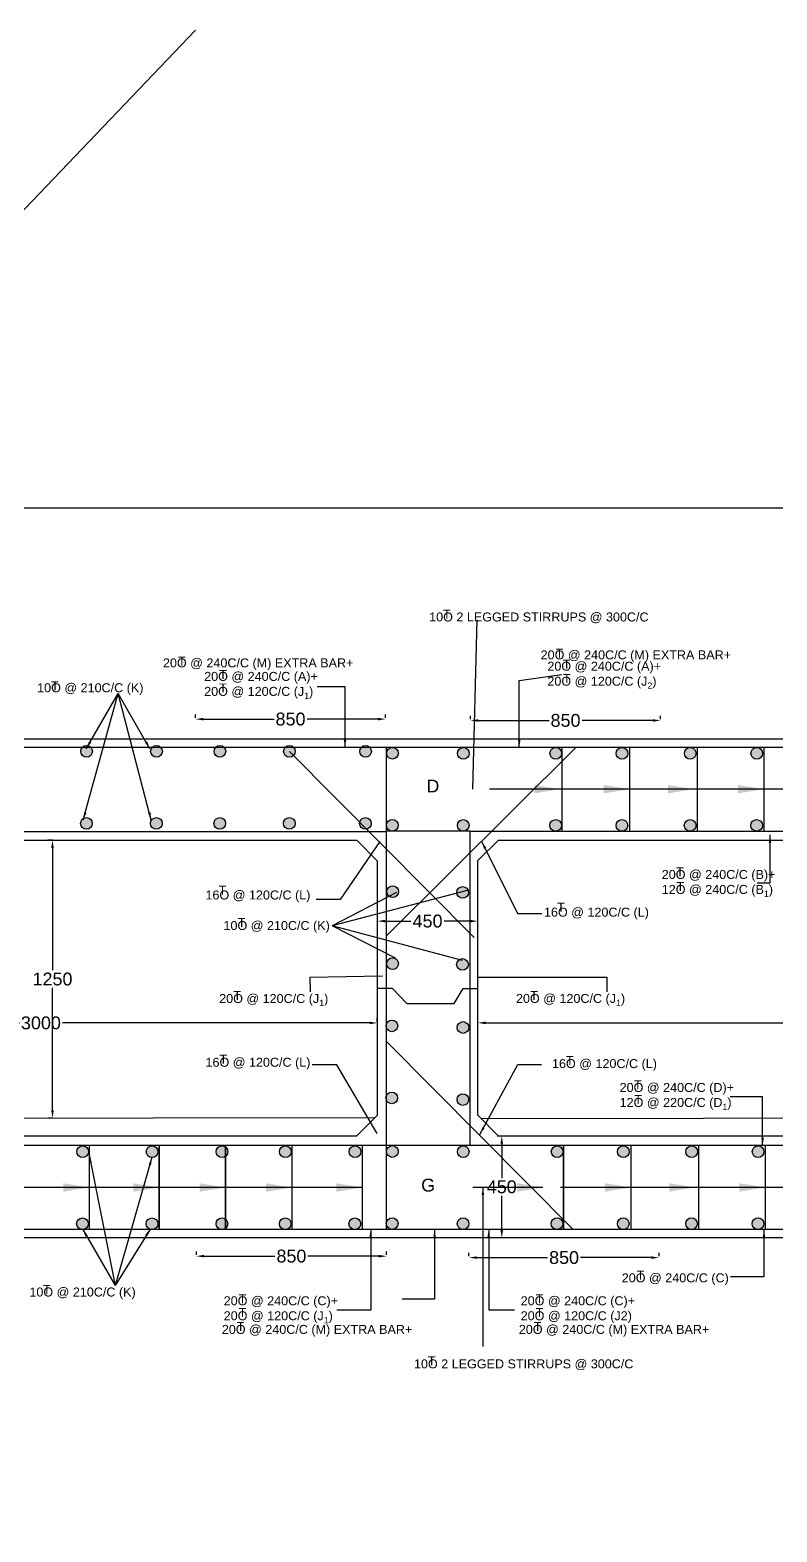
# Model space of a CAD drawing. Header units: metres. Extents: x 450 to 1759, y 456 to 572.
# Drawn here: x 1647 to 1676.1, y 513.3 to 571.8 of the extents above; entities that cross this region are included whole.
import ezdxf

# ---------------------------------------------------------------- set-up
doc = ezdxf.new("R2010")
doc.units = ezdxf.units.M
doc.header["$MEASUREMENT"] = 0
doc.layers.add('DIMENSION', color=255, linetype='Continuous')
doc.layers.add('DRAWING', color=7, linetype='Continuous')
doc.styles.get("Standard").update_dxf_attribs({"font": 'arial.ttf'})
doc.dimstyles.get("Standard").update_dxf_attribs({"dimtxt": 0.5, "dimasz": 0.3, "dimexe": 0.18, "dimexo": 0.0625, "dimgap": 0.09, "dimtad": 0, "dimtih": 1, "dimtoh": 1, "dimdec": 4, "dimzin": 0, "dimdsep": 46, "dimtxsty": 'Standard', "dimcen": 0.09, "dimadec": 0, "dimazin": 0, "dimtfac": 1, "dimtdec": 4, "dimtofl": 0, "dimtmove": 0, "dimatfit": 3, "dimfxl": 1, "dimtolj": 1, "dimtzin": 0, "dimarcsym": 0})

# ---------------------------------------------------------------- blocks, each defined once
blk = doc.blocks.new('*D71')
at = {"layer": 'Defpoints', "color": 0, "ltscale": 0.1, "transparency": 16777216}
for p in [(1664.451, 533.145), (1690.629, 533.145), (1690.629, 533.145)]:
    blk.add_point(p, dxfattribs=at)
at = {"layer": 'DIMENSION', "color": 0, "lineweight": -2, "ltscale": 0.1, "transparency": 16777216}
for p, q in [((1664.451, 533.207), (1664.451, 533.325)), ((1690.629, 533.207), (1690.629, 533.325)), ((1664.751, 533.145), (1676.704, 533.145)), ((1690.329, 533.145), (1678.376, 533.145))]:
    blk.add_line(p, q, dxfattribs=at)
at = {"layer": 'DIMENSION', "color": 0, "ltscale": 0.1, "transparency": 16777216}
for points in [[(1664.751, 533.195), (1664.751, 533.095), (1664.451, 533.145)], [(1690.329, 533.195), (1690.329, 533.095), (1690.629, 533.145)]]:
    blk.add_solid(points, dxfattribs=at)
at = {"layer": 'DIMENSION', "color": 0, "ltscale": 0.1, "transparency": 16777216, "insert": (1677.54, 533.145), "char_height": 0.5, "attachment_point": 5}
blk.add_mtext('\\A1;3000', dxfattribs=at)
blk = doc.blocks.new('*D70')
at = {"layer": 'Defpoints', "color": 0, "ltscale": 0.1, "transparency": 16777216}
for p in [(1664.165, 544.908), (1671.563, 544.917), (1671.563, 544.908)]:
    blk.add_point(p, dxfattribs=at)
at = {"layer": 'DIMENSION', "color": 0, "lineweight": -2, "ltscale": 0.1, "transparency": 16777216}
for p, q in [((1664.165, 544.971), (1664.165, 545.097)), ((1671.563, 544.971), (1671.563, 545.097)), ((1664.465, 544.917), (1667.222, 544.917)), ((1671.263, 544.917), (1668.506, 544.917))]:
    blk.add_line(p, q, dxfattribs=at)
at = {"layer": 'DIMENSION', "color": 0, "ltscale": 0.1, "transparency": 16777216}
for points in [[(1664.465, 544.967), (1664.465, 544.867), (1664.165, 544.917)], [(1671.263, 544.967), (1671.263, 544.867), (1671.563, 544.917)]]:
    blk.add_solid(points, dxfattribs=at)
at = {"layer": 'DIMENSION', "color": 0, "ltscale": 0.1, "transparency": 16777216, "insert": (1667.864, 544.917), "char_height": 0.5, "attachment_point": 5}
blk.add_mtext('\\A1;850', dxfattribs=at)
blk = doc.blocks.new('*D68')
at = {"layer": 'Defpoints', "color": 0, "ltscale": 0.1, "transparency": 16777216}
for p in [(1664.107, 523.998), (1671.506, 524.007), (1671.506, 523.998)]:
    blk.add_point(p, dxfattribs=at)
at = {"layer": 'DIMENSION', "color": 0, "lineweight": -2, "ltscale": 0.1, "transparency": 16777216}
for p, q in [((1664.107, 524.061), (1664.107, 524.187)), ((1664.407, 524.007), (1667.165, 524.007)), ((1671.206, 524.007), (1668.448, 524.007)), ((1671.506, 524.061), (1671.506, 524.187))]:
    blk.add_line(p, q, dxfattribs=at)
at = {"layer": 'DIMENSION', "color": 0, "ltscale": 0.1, "transparency": 16777216}
for points in [[(1664.407, 524.057), (1664.407, 523.957), (1664.107, 524.007)], [(1671.206, 524.057), (1671.206, 523.957), (1671.506, 524.007)]]:
    blk.add_solid(points, dxfattribs=at)
at = {"layer": 'DIMENSION', "color": 0, "ltscale": 0.1, "transparency": 16777216, "insert": (1667.806, 524.007), "char_height": 0.5, "attachment_point": 5}
blk.add_mtext('\\A1;850', dxfattribs=at)
blk = doc.blocks.new('*D83')
at = {"layer": 'Defpoints', "color": 0, "ltscale": 0.1, "transparency": 16777216}
for p in [(1634.36, 533.142), (1660.538, 533.142), (1660.538, 533.142)]:
    blk.add_point(p, dxfattribs=at)
at = {"layer": 'DIMENSION', "color": 0, "lineweight": -2, "ltscale": 0.1, "transparency": 16777216}
for p, q in [((1634.36, 533.204), (1634.36, 533.322)), ((1660.538, 533.204), (1660.538, 533.322)), ((1634.66, 533.142), (1646.614, 533.142)), ((1660.238, 533.142), (1648.285, 533.142))]:
    blk.add_line(p, q, dxfattribs=at)
at = {"layer": 'DIMENSION', "color": 0, "ltscale": 0.1, "transparency": 16777216}
for points in [[(1634.66, 533.192), (1634.66, 533.092), (1634.36, 533.142)], [(1660.238, 533.192), (1660.238, 533.092), (1660.538, 533.142)]]:
    blk.add_solid(points, dxfattribs=at)
at = {"layer": 'DIMENSION', "color": 0, "ltscale": 0.1, "transparency": 16777216, "insert": (1647.449, 533.142), "char_height": 0.5, "attachment_point": 5}
blk.add_mtext('\\A1;3000', dxfattribs=at)
blk = doc.blocks.new('*D84')
at = {"layer": 'Defpoints', "color": 0, "ltscale": 0.1, "transparency": 16777216}
for p in [(1647.963, 540.258), (1647.899, 529.44), (1647.976, 529.44)]:
    blk.add_point(p, dxfattribs=at)
at = {"layer": 'DIMENSION', "color": 0, "lineweight": -2, "ltscale": 0.1, "transparency": 16777216}
for p, q in [((1647.9, 540.258), (1647.719, 540.258)), ((1647.899, 539.958), (1647.899, 535.195)), ((1647.899, 529.74), (1647.899, 534.504)), ((1647.914, 529.44), (1647.719, 529.44))]:
    blk.add_line(p, q, dxfattribs=at)
at = {"layer": 'DIMENSION', "color": 0, "ltscale": 0.1, "transparency": 16777216}
for points in [[(1647.849, 539.958), (1647.949, 539.958), (1647.899, 540.258)], [(1647.849, 529.74), (1647.949, 529.74), (1647.899, 529.44)]]:
    blk.add_solid(points, dxfattribs=at)
at = {"layer": 'DIMENSION', "color": 0, "ltscale": 0.1, "transparency": 16777216, "insert": (1647.899, 534.849), "char_height": 0.5, "attachment_point": 5}
blk.add_mtext('\\A1;1250', dxfattribs=at)
blk = doc.blocks.new('*D80')
at = {"layer": 'Defpoints', "color": 0, "ltscale": 0.1, "transparency": 16777216}
for p in [(1653.463, 544.962), (1660.861, 544.97), (1660.861, 544.962)]:
    blk.add_point(p, dxfattribs=at)
at = {"layer": 'DIMENSION', "color": 0, "lineweight": -2, "ltscale": 0.1, "transparency": 16777216}
for p, q in [((1653.463, 545.024), (1653.463, 545.15)), ((1653.763, 544.97), (1656.52, 544.97)), ((1660.561, 544.97), (1657.804, 544.97)), ((1660.861, 545.024), (1660.861, 545.15))]:
    blk.add_line(p, q, dxfattribs=at)
at = {"layer": 'DIMENSION', "color": 0, "ltscale": 0.1, "transparency": 16777216}
for points in [[(1653.763, 545.02), (1653.763, 544.92), (1653.463, 544.97)], [(1660.561, 545.02), (1660.561, 544.92), (1660.861, 544.97)]]:
    blk.add_solid(points, dxfattribs=at)
at = {"layer": 'DIMENSION', "color": 0, "ltscale": 0.1, "transparency": 16777216, "insert": (1657.162, 544.97), "char_height": 0.5, "attachment_point": 5}
blk.add_mtext('\\A1;850', dxfattribs=at)
blk = doc.blocks.new('*D82')
at = {"layer": 'Defpoints', "color": 0, "ltscale": 0.1, "transparency": 16777216}
for p in [(1653.498, 524.054), (1660.897, 524.063), (1660.897, 524.054)]:
    blk.add_point(p, dxfattribs=at)
at = {"layer": 'DIMENSION', "color": 0, "lineweight": -2, "ltscale": 0.1, "transparency": 16777216}
for p, q in [((1653.498, 524.117), (1653.498, 524.243)), ((1653.798, 524.063), (1656.556, 524.063)), ((1660.597, 524.063), (1657.839, 524.063)), ((1660.897, 524.117), (1660.897, 524.243))]:
    blk.add_line(p, q, dxfattribs=at)
at = {"layer": 'DIMENSION', "color": 0, "ltscale": 0.1, "transparency": 16777216}
for points in [[(1653.798, 524.113), (1653.798, 524.013), (1653.498, 524.063)], [(1660.597, 524.113), (1660.597, 524.013), (1660.897, 524.063)]]:
    blk.add_solid(points, dxfattribs=at)
at = {"layer": 'DIMENSION', "color": 0, "ltscale": 0.1, "transparency": 16777216, "insert": (1657.197, 524.063), "char_height": 0.5, "attachment_point": 5}
blk.add_mtext('\\A1;850', dxfattribs=at)
blk = doc.blocks.new('*D86')
at = {"layer": 'Defpoints', "color": 0, "ltscale": 0.1, "transparency": 16777216}
for p in [(1660.538, 537.461), (1664.451, 537.106), (1664.451, 537.106)]:
    blk.add_point(p, dxfattribs=at)
at = {"layer": 'DIMENSION', "color": 0, "lineweight": -2, "ltscale": 0.1, "transparency": 16777216}
for p, q in [((1660.538, 537.398), (1660.538, 536.926)), ((1660.838, 537.106), (1661.843, 537.106)), ((1664.151, 537.106), (1663.146, 537.106)), ((1664.451, 537.169), (1664.451, 537.286))]:
    blk.add_line(p, q, dxfattribs=at)
at = {"layer": 'DIMENSION', "color": 0, "ltscale": 0.1, "transparency": 16777216}
for points in [[(1660.838, 537.156), (1660.838, 537.056), (1660.538, 537.106)], [(1664.151, 537.156), (1664.151, 537.056), (1664.451, 537.106)]]:
    blk.add_solid(points, dxfattribs=at)
at = {"layer": 'DIMENSION', "color": 0, "ltscale": 0.1, "transparency": 16777216, "insert": (1662.495, 537.106), "char_height": 0.5, "attachment_point": 5}
blk.add_mtext('\\A1;450', dxfattribs=at)
blk = doc.blocks.new('*D90')
at = {"layer": 'Defpoints', "color": 0, "ltscale": 0.1, "transparency": 16777216}
for p in [(1666.263, 528.741), (1665.381, 524.779), (1666.263, 524.779)]:
    blk.add_point(p, dxfattribs=at)
at = {"layer": 'DIMENSION', "color": 0, "lineweight": -2, "ltscale": 0.1, "transparency": 16777216}
for p, q in [((1666.2, 528.741), (1665.201, 528.741)), ((1665.381, 528.441), (1665.381, 527.105)), ((1665.381, 525.079), (1665.381, 526.415)), ((1666.2, 524.779), (1665.201, 524.779))]:
    blk.add_line(p, q, dxfattribs=at)
at = {"layer": 'DIMENSION', "color": 0, "ltscale": 0.1, "transparency": 16777216}
for points in [[(1665.331, 528.441), (1665.431, 528.441), (1665.381, 528.741)], [(1665.331, 525.079), (1665.431, 525.079), (1665.381, 524.779)]]:
    blk.add_solid(points, dxfattribs=at)
at = {"layer": 'DIMENSION', "color": 0, "ltscale": 0.1, "transparency": 16777216, "insert": (1665.381, 526.76), "char_height": 0.5, "attachment_point": 5}
blk.add_mtext('\\A1;450', dxfattribs=at)

msp = doc.modelspace()

# ---------------------------------------------------------------- hatches: boundary and pattern name
at = {"layer": 'DRAWING', "ltscale": 0.1}
h = msp.add_hatch(color=7, dxfattribs=at)
h.dxf.hatch_style = 1
h.paths.add_polyline_path([(1649.45338, 543.71378, 1), (1648.99801, 543.71378, 1)])
h.paths.add_polyline_path([(1648.99344, 540.90788, 1), (1649.44882, 540.90788, 1)])
h = msp.add_hatch(color=7, dxfattribs=at)
h.dxf.hatch_style = 1
h.paths.add_polyline_path([(1652.17418, 543.71378, 1), (1651.71881, 543.71378, 1)])
h.paths.add_polyline_path([(1651.71424, 540.90788, 1), (1652.16962, 540.90788, 1)])
h = msp.add_hatch(color=7, dxfattribs=at)
h.dxf.hatch_style = 1
h.paths.add_polyline_path([(1654.63982, 543.71378, 1), (1654.18445, 543.71378, 1)])
h.paths.add_polyline_path([(1654.17988, 540.90788, 1), (1654.63525, 540.90788, 1)])
h = msp.add_hatch(color=7, dxfattribs=at)
h.dxf.hatch_style = 1
h.paths.add_polyline_path([(1657.34708, 543.71378, 1), (1656.89171, 543.71378, 1)])
h.paths.add_polyline_path([(1656.88714, 540.90788, 1), (1657.34251, 540.90788, 1)])
h = msp.add_hatch(color=7, dxfattribs=at)
h.dxf.hatch_style = 1
h.paths.add_polyline_path([(1660.30989, 543.71378, 1), (1659.85452, 543.71378, 1)])
h.paths.add_polyline_path([(1659.84996, 540.90788, 1), (1660.30533, 540.90788, 1)])
h = msp.add_hatch(color=7, dxfattribs=at)
h.dxf.hatch_style = 1
h.paths.add_polyline_path([(1661.3539, 543.64311, 1), (1660.89853, 543.64311, 1)])
h.paths.add_polyline_path([(1660.89396, 540.83721, 1), (1661.34933, 540.83721, 1)])
h = msp.add_hatch(color=7, dxfattribs=at)
h.dxf.hatch_style = 1
h.paths.add_polyline_path([(1664.11314, 543.63775, 1), (1663.65777, 543.63775, 1)])
h.paths.add_polyline_path([(1663.6532, 540.83185, 1), (1664.10858, 540.83185, 1)])
h = msp.add_hatch(color=7, dxfattribs=at)
h.dxf.hatch_style = 1
h.paths.add_polyline_path([(1667.712, 543.63768, 1), (1667.25663, 543.63768, 1)])
h.paths.add_polyline_path([(1667.25206, 540.83179, 1), (1667.70743, 540.83179, 1)])
h = msp.add_hatch(color=7, dxfattribs=at)
h.dxf.hatch_style = 1
h.paths.add_polyline_path([(1670.2881, 543.63768, 1), (1669.83272, 543.63768, 1)])
h.paths.add_polyline_path([(1669.82816, 540.83179, 1), (1670.28353, 540.83179, 1)])
h = msp.add_hatch(color=7, dxfattribs=at)
h.dxf.hatch_style = 1
h.paths.add_polyline_path([(1672.94543, 543.63768, 1), (1672.49006, 543.63768, 1)])
h.paths.add_polyline_path([(1672.48549, 540.83179, 1), (1672.94086, 540.83179, 1)])
h = msp.add_hatch(color=7, dxfattribs=at)
h.dxf.hatch_style = 1
h.paths.add_polyline_path([(1675.5327, 543.63768, 1), (1675.07732, 543.63768, 1)])
h.paths.add_polyline_path([(1675.07276, 540.83179, 1), (1675.52813, 540.83179, 1)])
h = msp.add_hatch(color=7, dxfattribs=at)
h.dxf.hatch_style = 1
h.paths.add_polyline_path([(1661.36574, 538.25408, 1), (1660.91037, 538.25408, 1)])
h.paths.add_polyline_path([(1660.90581, 535.44819, 1), (1661.36118, 535.44819, 1)])
h = msp.add_hatch(color=7, dxfattribs=at)
h.dxf.hatch_style = 1
h.paths.add_polyline_path([(1664.08649, 538.22414, 1), (1663.63111, 538.22414, 1)])
h.paths.add_polyline_path([(1663.62655, 535.41825, 1), (1664.08192, 535.41825, 1)])
h = msp.add_hatch(color=7, dxfattribs=at)
h.dxf.hatch_style = 1
h.paths.add_polyline_path([(1661.33477, 533.02897, 1), (1660.8794, 533.02897, 1)])
h.paths.add_polyline_path([(1660.87483, 530.22307, 1), (1661.33021, 530.22307, 1)])
h = msp.add_hatch(color=7, dxfattribs=at)
h.dxf.hatch_style = 1
h.paths.add_polyline_path([(1664.10234, 532.96519, 1), (1663.64697, 532.96519, 1)])
h.paths.add_polyline_path([(1663.6424, 530.15929, 1), (1664.09777, 530.15929, 1)])
h = msp.add_hatch(color=7, dxfattribs=at)
h.dxf.hatch_style = 1
h.paths.add_polyline_path([(1649.29918, 528.129, 1), (1648.8438, 528.129, 1)])
h.paths.add_polyline_path([(1648.83924, 525.32311, 1), (1649.29461, 525.32311, 1)])
h = msp.add_hatch(color=7, dxfattribs=at)
h.dxf.hatch_style = 1
h.paths.add_polyline_path([(1652.00339, 528.129, 1), (1651.54802, 528.129, 1)])
h.paths.add_polyline_path([(1651.54345, 525.32311, 1), (1651.99882, 525.32311, 1)])
h = msp.add_hatch(color=7, dxfattribs=at)
h.dxf.hatch_style = 1
h.paths.add_polyline_path([(1654.72419, 528.129, 1), (1654.26882, 528.129, 1)])
h.paths.add_polyline_path([(1654.26425, 525.32311, 1), (1654.71962, 525.32311, 1)])
h = msp.add_hatch(color=7, dxfattribs=at)
h.dxf.hatch_style = 1
h.paths.add_polyline_path([(1657.18983, 528.129, 1), (1656.73445, 528.129, 1)])
h.paths.add_polyline_path([(1656.72989, 525.32311, 1), (1657.18526, 525.32311, 1)])
h = msp.add_hatch(color=7, dxfattribs=at)
h.dxf.hatch_style = 1
h.paths.add_polyline_path([(1659.89709, 528.129, 1), (1659.44171, 528.129, 1)])
h.paths.add_polyline_path([(1659.43715, 525.32311, 1), (1659.89252, 525.32311, 1)])
h = msp.add_hatch(color=7, dxfattribs=at)
h.dxf.hatch_style = 1
h.paths.add_polyline_path([(1661.34987, 528.1377, 1), (1660.8945, 528.1377, 1)])
h.paths.add_polyline_path([(1660.88993, 525.3318, 1), (1661.3453, 525.3318, 1)])
h = msp.add_hatch(color=7, dxfattribs=at)
h.dxf.hatch_style = 1
h.paths.add_polyline_path([(1664.10911, 528.13234, 1), (1663.65374, 528.13234, 1)])
h.paths.add_polyline_path([(1663.64917, 525.32644, 1), (1664.10454, 525.32644, 1)])
h = msp.add_hatch(color=7, dxfattribs=at)
h.dxf.hatch_style = 1
h.paths.add_polyline_path([(1667.76511, 528.13227, 1), (1667.30974, 528.13227, 1)])
h.paths.add_polyline_path([(1667.30518, 525.32638, 1), (1667.76055, 525.32638, 1)])
h = msp.add_hatch(color=7, dxfattribs=at)
h.dxf.hatch_style = 1
h.paths.add_polyline_path([(1670.34121, 528.13227, 1), (1669.88584, 528.13227, 1)])
h.paths.add_polyline_path([(1669.88127, 525.32638, 1), (1670.33665, 525.32638, 1)])
h = msp.add_hatch(color=7, dxfattribs=at)
h.dxf.hatch_style = 1
h.paths.add_polyline_path([(1672.99854, 528.13227, 1), (1672.54317, 528.13227, 1)])
h.paths.add_polyline_path([(1672.53861, 525.32638, 1), (1672.99398, 525.32638, 1)])
h = msp.add_hatch(color=7, dxfattribs=at)
h.dxf.hatch_style = 1
h.paths.add_polyline_path([(1675.58581, 528.13227, 1), (1675.13044, 528.13227, 1)])
h.paths.add_polyline_path([(1675.12587, 525.32638, 1), (1675.58125, 525.32638, 1)])

# ---------------------------------------------------------------- linework, layer by layer
at = {"ltscale": 0.1}
msp.add_lwpolyline([(1635.79857, 564.65488), (1640.76161, 558.50611), (1653.46699, 571.7954)], dxfattribs=at)
at = {"layer": 'DRAWING', "ltscale": 0.1}
for points in [[(1560.28366, 553.19155), (1758.6676, 553.19155), (1758.6676, 456.34933), (1560.28366, 456.34933)], [(1570.40628, 544.1995), (1694.72557, 544.1995), (1694.72052, 524.77935), (1570.40123, 524.77935)], [(1570.72694, 543.87875), (1694.40474, 543.87875), (1694.39985, 525.10009), (1570.72206, 525.10009)], [(1634.05726, 540.60139), (1660.88987, 540.60139), (1660.88987, 528.3725), (1634.05726, 528.3725)], [(1635.16831, 540.2584), (1659.7383, 540.2584), (1660.5383, 539.45029), (1660.5383, 529.53761), (1659.73019, 528.73761), (1635.1602, 528.73761), (1634.3602, 529.54572), (1634.3602, 539.4584)], [(1664.14804, 540.60466), (1690.98065, 540.60466), (1690.98065, 528.37576), (1664.14804, 528.37576)], [(1665.25909, 540.26167), (1689.82908, 540.26167), (1690.62908, 539.45356), (1690.62908, 529.54088), (1689.82097, 528.74088), (1665.25098, 528.74088), (1664.45098, 529.54899), (1664.45098, 539.46167)]]:
    msp.add_lwpolyline(points, close=True, dxfattribs=at)
for points in [[(1664.25585, 542.24334), (1664.41841, 548.83516)], [(1660.88987, 543.87875), (1660.88987, 543.87875), (1660.88987, 525.10009)], [(1660.89284, 536.53987), (1668.27581, 543.88202)], [(1667.7223, 543.88202), (1667.7223, 543.88202), (1667.7223, 540.60466)], [(1670.35239, 543.88202), (1670.35239, 543.88202), (1670.35239, 540.60466)], [(1672.98642, 543.88202), (1672.98642, 543.88202), (1672.98642, 540.60466)], [(1675.57905, 543.88202), (1675.57905, 543.88202), (1675.57905, 540.60466)], [(1657.11939, 543.71378), (1664.30605, 536.47075)], [(1664.14804, 540.60466), (1660.8939, 540.60551)], [(1660.63124, 540.20554), (1659.09376, 537.94544), (1658.1557, 537.94544)], [(1664.03507, 538.30189), (1658.77665, 536.92883)], [(1661.28697, 538.22269), (1658.77665, 536.92883)], [(1663.85009, 535.56896), (1658.77665, 536.92883)], [(1661.24731, 535.6614), (1658.77665, 536.92883)], [(1660.73468, 534.95782), (1657.91538, 534.91628), (1657.92371, 534.35078)], [(1660.57156, 534.49269), (1661.12198, 534.49269), (1661.6815, 533.9028), (1663.53211, 533.9028), (1663.88255, 534.48645), (1664.45098, 534.48645)], [(1664.45098, 534.91955), (1669.46541, 534.91955), (1669.47374, 534.35405)], [(1660.89177, 532.4138), (1668.15677, 525.10336)], [(1660.52836, 528.843), (1658.96039, 531.51328), (1658.00598, 531.51328)], [(1634.48159, 529.4231), (1660.45599, 529.45613)], [(1664.57237, 529.42637), (1690.54677, 529.4594)], [(1649.32003, 528.37334), (1649.32003, 528.37334), (1649.32003, 525.09598)], [(1649.32406, 528.3725), (1649.32406, 525.10009)], [(1652.04083, 528.37334), (1652.04083, 528.37334), (1652.04083, 525.09598)], [(1652.04486, 528.3725), (1652.04486, 525.10009)], [(1654.62105, 528.37334), (1654.62105, 528.37334), (1654.62105, 525.09598)], [(1654.62508, 528.3725), (1654.62508, 525.10009)], [(1657.21373, 528.37334), (1657.21373, 528.37334), (1657.21373, 525.09598)], [(1657.21776, 528.3725), (1657.21776, 525.10009)], [(1659.94683, 528.37334), (1659.94683, 528.37334), (1659.94683, 525.09598)], [(1659.95086, 528.3725), (1659.95086, 525.10009)], [(1664.14804, 528.37576), (1660.89072, 528.37661)], [(1667.77542, 528.37661), (1667.77542, 528.37661), (1667.77542, 525.09925)], [(1667.77945, 528.37576), (1667.77945, 525.10336)], [(1670.40551, 528.37661), (1670.40551, 528.37661), (1670.40551, 525.09925)], [(1670.40954, 528.37576), (1670.40954, 525.10336)], [(1673.03954, 528.37661), (1673.03954, 528.37661), (1673.03954, 525.09925)], [(1673.04357, 528.37576), (1673.04357, 525.10336)], [(1675.63217, 528.37661), (1675.63217, 528.37661), (1675.63217, 525.09925)], [(1675.6362, 528.37576), (1675.6362, 525.10336)], [(1664.14401, 525.09925), (1660.88987, 525.10009)]]:
    msp.add_lwpolyline(points, dxfattribs=at)
for centre in [(1649.2257, 543.71378), (1651.9465, 543.71378), (1654.41213, 543.71378), (1657.11939, 543.71378), (1660.08221, 543.71378), (1661.12621, 543.64311), (1663.88546, 543.63775), (1667.48431, 543.63768), (1670.06041, 543.63768), (1672.71774, 543.63768), (1675.30501, 543.63768), (1649.22113, 540.90788), (1651.94193, 540.90788), (1654.40757, 540.90788), (1657.11483, 540.90788), (1660.07764, 540.90788), (1661.12165, 540.83721), (1663.88089, 540.83185), (1667.47975, 540.83179), (1670.05584, 540.83179), (1672.71318, 540.83179), (1675.30044, 540.83179), (1661.13806, 538.25408), (1663.8588, 538.22414), (1661.13349, 535.44819), (1663.85423, 535.41825), (1661.10709, 533.02897), (1663.87465, 532.96519), (1661.10252, 530.22307), (1663.87009, 530.15929), (1649.07149, 528.129), (1651.7757, 528.129), (1654.4965, 528.129), (1656.96214, 528.129), (1659.6694, 528.129), (1661.12218, 528.1377), (1663.88142, 528.13234), (1667.53743, 528.13227), (1670.11353, 528.13227), (1672.77086, 528.13227), (1675.35813, 528.13227), (1649.06692, 525.32311), (1651.77114, 525.32311), (1654.49194, 525.32311), (1656.95757, 525.32311), (1659.66483, 525.32311), (1661.11762, 525.3318), (1663.87686, 525.32644), (1667.53286, 525.32638), (1670.10896, 525.32638), (1672.76629, 525.32638), (1675.35356, 525.32638)]:
    msp.add_circle(centre, 0.22769, dxfattribs=at)

# ---------------------------------------------------------------- texts
at = {"layer": 'DIMENSION', "attachment_point": 1}
for s, insert, char_height, width in [('10O 2 LEGGED STIRRUPS @ 300C/C  ', (1662.55657, 549.12165), 0.35, 9.8799394), ('T', (1663.09468, 549.23649), 0.35, 0.2496794), ('\\A1;20O @ 240C/C (M) EXTRA BAR+', (1652.19791, 547.33446), 0.35, 7.8581119), ('T', (1652.78144, 547.40498), 0.35, 6.1085956), ('\\A1;20O @ 240C/C (M) EXTRA BAR+', (1666.89448, 547.64642), 0.35, 7.8581119), ('T', (1667.47801, 547.71695), 0.35, 6.1085956), ('T', (1667.75528, 547.29019), 0.35, 0.2496794), ('\\A1;20O @ 240C/C (A)+\\P20O @ 120C/C (J{\\H0.7x;\\S^ 1;})', (1653.80193, 546.80819), 0.35, 6.1085956), ('T', (1654.38546, 546.87872), 0.35, 6.1085956), ('\\A1;20O @ 240C/C (A)+\\P20O @ 120C/C (J{\\H0.7x;\\S^ 2;})', (1667.15716, 547.20476), 0.35, 6.1085956), ('T', (1667.768, 546.72398), 0.35, 0.2496794), ('10O @ 210C/C (K)', (1647.3018, 546.36614), 0.35, 6.1085956), ('T', (1647.8447, 546.44346), 0.35, 0.2496794), ('T', (1654.38532, 546.35648), 0.35, 6.1085956), ('D', (1662.44995, 542.61525), 0.5, 0.7758985), ('\\A1;20O @ 240C/C (B)+\\P12O @ 240C/C (B{\\H0.7x;\\S^ 1;})', (1671.60841, 539.09828), 0.35, 6.1085956), ('T', (1672.1685, 539.1955), 0.35, 0.2496794), ('T', (1672.18123, 538.62928), 0.35, 0.2496794), ('\\A1;16O @ 120C/C (L)', (1653.8524, 538.29859), 0.35, 6.1085956), ('T', (1654.36696, 538.48926), 0.35, 0.2496794), ('\\A1;16O @ 120C/C (L)', (1667.02502, 537.63057), 0.35, 6.1085956), ('T', (1667.53958, 537.82124), 0.35, 0.2496794), ('\\A1;10O @ 210C/C (K)', (1654.5534, 537.10932), 0.35, 6.1085956), ('T', (1655.10836, 537.22553), 0.35, 0.2496794), ('\\A1;20O @ 120C/C (J{\\H0.7x;\\S^ 1;})', (1654.38529, 534.26796), 0.35, 6.1085956), ('T', (1654.94024, 534.38418), 0.35, 0.2496794), ('\\A1;20O @ 120C/C (J{\\H0.7x;\\S^ 1;})', (1665.93532, 534.27123), 0.35, 6.1085956), ('T', (1666.49028, 534.38745), 0.35, 0.2496794), ('\\A1;16O @ 120C/C (L)', (1653.85381, 531.78673), 0.35, 6.1085956), ('T', (1654.3985, 531.90726), 0.35, 0.2496794), ('\\A1;16O @ 120C/C (L)', (1667.33722, 531.73482), 0.35, 6.1085956), ('T', (1667.8819, 531.85534), 0.35, 0.2496794), ('T', (1670.52916, 530.90298), 0.35, 0.2496794), ('\\A1;20O @ 240C/C (D)+\\P12O @ 220C/C (D{\\H0.7x;\\S^ 1;})', (1669.96907, 530.80577), 0.35, 6.1085956), ('T', (1670.54189, 530.33677), 0.35, 0.2496794), ('G', (1662.24584, 527.07815), 0.5, 0.7758985), ('20O @ 240C/C (C)', (1670.05215, 523.39434), 0.35, 6.1085956), ('T', (1670.62901, 523.49249), 0.35, 0.2496794), ('10O @ 210C/C (K)', (1646.9998, 522.84286), 0.35, 6.1085956), ('T', (1647.52948, 522.93626), 0.35, 0.2496794), ('\\A1;20O @ 240C/C (C)+\\P20O @ 120C/C (J{\\H0.7x;\\S^ 1;})', (1654.56143, 522.50115), 0.35, 6.1085956), ('T', (1655.14496, 522.57168), 0.35, 6.1085956), ('\\A1;20O @ 240C/C (C)+\\P20O @ 120C/C (J2)', (1666.11838, 522.50115), 0.35, 6.1085956), ('T', (1666.70191, 522.57168), 0.35, 6.1085956), ('T', (1655.14481, 522.04944), 0.35, 6.1085956), ('T', (1666.70176, 522.04944), 0.35, 6.1085956), ('\\A1;20O @ 240C/C (M) EXTRA BAR+', (1654.48895, 521.3868), 0.35, 7.8581119), ('T', (1655.06984, 521.50357), 0.35, 0.2923813), ('\\A1;20O @ 240C/C (M) EXTRA BAR+', (1666.0459, 521.3868), 0.35, 7.8581119), ('T', (1666.62679, 521.50357), 0.35, 0.2923813), ('10O 2 LEGGED STIRRUPS @ 300C/C  ', (1661.96619, 520.04588), 0.35, 9.8799394), ('T', (1662.5043, 520.16072), 0.35, 0.2496794)]:
    msp.add_mtext(s, dxfattribs=dict(at, insert=insert, char_height=char_height, width=width))

# ---------------------------------------------------------------- dimensions: what is measured, and where the dimension line sits
at = {"layer": 'DIMENSION', "ltscale": 0.1}
for base, p1, p2, text, picture, middle in [((1660.86138, 544.97006), (1653.46306, 544.96158), (1660.86138, 544.96158), '850', '*D80', (1657.16222, 544.97006)), ((1671.56346, 544.91657), (1664.16513, 544.9081), (1671.56346, 544.9081), '850', '*D70', (1667.86429, 544.91657)), ((1664.45098, 537.10648), (1660.5383, 537.46061), (1664.45098, 537.10648), '450', '*D86', (1662.49464, 537.10648)), ((1660.5383, 533.14166), (1634.3602, 533.14166), (1660.5383, 533.14166), '3000', '*D83', (1647.44925, 533.14166)), ((1690.62908, 533.14493), (1664.45098, 533.14493), (1690.62908, 533.14493), '3000', '*D71', (1677.54003, 533.14493)), ((1660.89664, 524.06279), (1653.49832, 524.05432), (1660.89664, 524.05432), '850', '*D82', (1657.19748, 524.06279)), ((1671.50558, 524.00654), (1664.10725, 523.99807), (1671.50558, 523.99807), '850', '*D68', (1667.80641, 524.00654))]:
    dim = msp.add_linear_dim(base=base, p1=p1, p2=p2, text=text, dimstyle='Standard', dxfattribs=at)
    dim.commit()
    dim.dimension.update_dxf_attribs({"geometry": picture, "text_midpoint": middle})
for base, p1, p2, text, picture, middle in [((1647.89876, 529.44026), (1647.96273, 540.2584), (1647.97649, 529.44026), '1250', '*D84', (1647.89876, 534.84933)), ((1665.38072, 524.77935), (1666.26264, 528.74088), (1666.26264, 524.77935), '450', '*D90', (1665.38072, 526.76011))]:
    dim = msp.add_linear_dim(base=base, p1=p1, p2=p2, angle=90, text=text, dimstyle='Standard', dxfattribs=at)
    dim.commit()
    dim.dimension.update_dxf_attribs({"geometry": picture, "text_midpoint": middle})

# ---------------------------------------------------------------- leaders
at = {"ltscale": 0.1}
for points in [[(1664.6494, 526.73793), (1664.6494, 520.54262)], [(1664.87349, 525.10009), (1664.87349, 521.97974), (1665.88026, 521.97974)]]:
    msp.add_leader(points, dimstyle='Standard', override={"dimgap": 0.09, "dimtad": 0}, dxfattribs=at)
at = {"layer": 'DRAWING', "ltscale": 0.1}
for points, override in [([(1666.06234, 543.86305), (1666.06234, 546.47149), (1667.72078, 546.7113)], {"dimgap": 0.09, "dimtad": 0}), ([(1659.28269, 543.87875), (1659.28269, 546.22343), (1658.20354, 546.22343)], {"dimgap": 0.09, "dimtad": 0}), ([(1649.0949, 541.04314), (1650.45243, 545.96694)], {"dimgap": 0.09, "dimtad": 0}), ([(1649.21323, 543.81857), (1650.45243, 545.96694)], {"dimgap": 0.09, "dimtad": 0}), ([(1651.74153, 541.03573), (1650.45243, 545.96694)], {"dimgap": 0.09, "dimtad": 0}), ([(1651.69003, 543.81864), (1650.45243, 545.96694)], {"dimgap": 0.09, "dimtad": 0}), ([(1667.64352, 542.24334), (1664.91042, 542.24334)], {"dimasz": 1, "dimgap": 0.09, "dimtad": 0}), ([(1670.35239, 542.24334), (1667.61929, 542.24334)], {"dimasz": 1, "dimgap": 0.09, "dimtad": 0}), ([(1672.84595, 542.24334), (1670.11285, 542.24334)], {"dimasz": 1, "dimgap": 0.09, "dimtad": 0}), ([(1675.57905, 542.24334), (1672.84595, 542.24334)], {"dimasz": 1, "dimgap": 0.09, "dimtad": 0}), ([(1678.09693, 542.24334), (1675.36383, 542.24334)], {"dimasz": 1, "dimgap": 0.09, "dimtad": 0}), ([(1675.81906, 540.46215), (1675.81906, 538.58234), (1675.32504, 538.58234)], {"dimgap": 0.09, "dimtad": 0}), ([(1664.598, 540.21779), (1665.99261, 537.40918), (1666.94613, 537.40918)], {"dimgap": 0.09, "dimtad": 0}), ([(1664.52872, 528.80565), (1666.00457, 531.52388), (1666.92339, 531.52388)], {"dimgap": 0.09, "dimtad": 0}), ([(1675.53242, 528.37576), (1675.53242, 530.27177), (1674.26778, 530.27177)], {"dimgap": 0.09, "dimtad": 0}), ([(1649.32003, 528.00696), (1650.34355, 522.92645)], {"dimgap": 0.09, "dimtad": 0}), ([(1651.7694, 527.9101), (1650.34355, 522.92645)], {"dimgap": 0.09, "dimtad": 0}), ([(1649.32003, 526.73466), (1646.58693, 526.73466)], {"dimasz": 1, "dimgap": 0.09, "dimtad": 0}), ([(1652.04083, 526.73466), (1649.30773, 526.73466)], {"dimasz": 1, "dimgap": 0.09, "dimtad": 0}), ([(1654.62105, 526.73466), (1651.88795, 526.73466)], {"dimasz": 1, "dimgap": 0.09, "dimtad": 0}), ([(1657.21373, 526.73466), (1654.48063, 526.73466)], {"dimasz": 1, "dimgap": 0.09, "dimtad": 0}), ([(1659.94683, 526.73466), (1657.21373, 526.73466)], {"dimasz": 1, "dimgap": 0.09, "dimtad": 0}), ([(1666.98491, 526.73793), (1664.25182, 526.73793)], {"dimasz": 1, "dimgap": 0.09, "dimtad": 0}), ([(1670.40551, 526.73793), (1667.67241, 526.73793)], {"dimasz": 1, "dimgap": 0.09, "dimtad": 0}), ([(1672.89907, 526.73793), (1670.16597, 526.73793)], {"dimasz": 1, "dimgap": 0.09, "dimtad": 0}), ([(1675.63217, 526.73793), (1672.89907, 526.73793)], {"dimasz": 1, "dimgap": 0.09, "dimtad": 0}), ([(1678.15004, 526.73793), (1675.41695, 526.73793)], {"dimasz": 1, "dimgap": 0.09, "dimtad": 0}), ([(1649.07735, 525.10009), (1650.34355, 522.92645)], {"dimgap": 0.09, "dimtad": 0}), ([(1651.7076, 525.12952), (1650.34355, 522.92645)], {"dimgap": 0.09, "dimtad": 0}), ([(1660.28077, 525.10009), (1660.28077, 521.96471), (1658.96767, 521.96471)], {"dimgap": 0.09, "dimtad": 0}), ([(1662.76928, 525.09961), (1662.76928, 522.39355), (1661.50831, 522.39355)], {"dimgap": 0.09, "dimtad": 0}), ([(1675.58646, 525.10336), (1675.58646, 523.26056), (1674.28753, 523.26056)], {"dimgap": 0.09, "dimtad": 0})]:
    msp.add_leader(points, dimstyle='Standard', override=override, dxfattribs=at)

doc.saveas('drawing.dxf')
